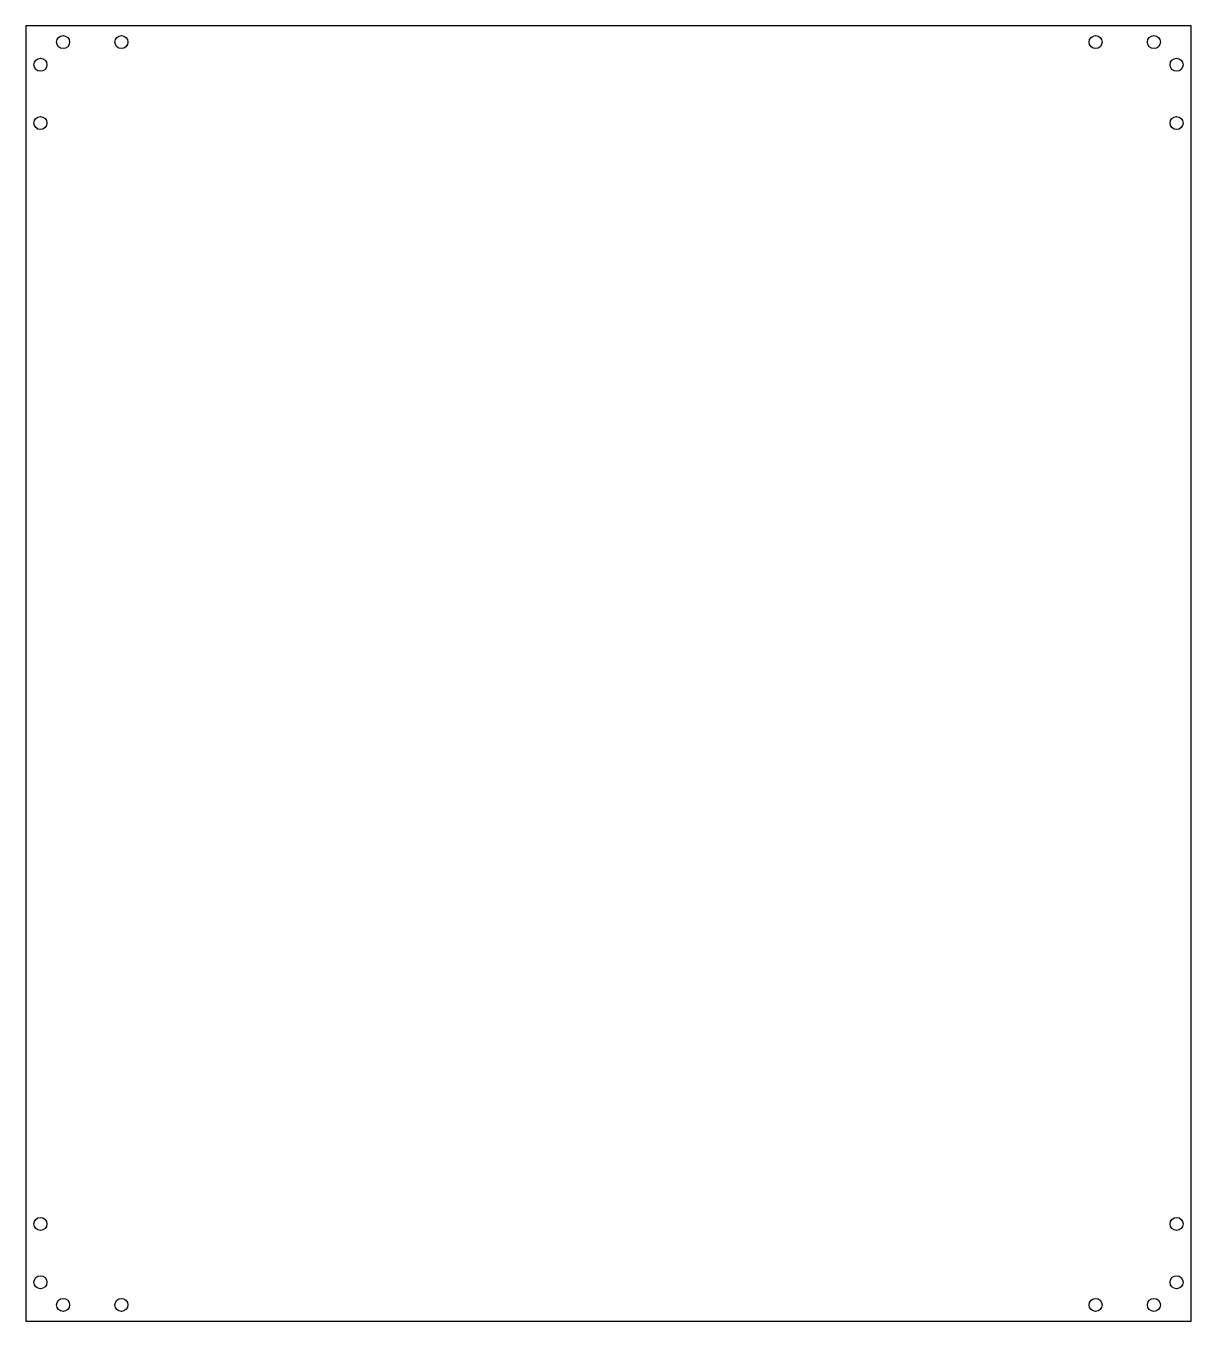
# Model space of a CAD drawing. Header units: millimetres. Extents: x -180 to 180, y -200 to 200.
import ezdxf

# ---------------------------------------------------------------- set-up
doc = ezdxf.new("R2010")
doc.units = ezdxf.units.MM

msp = doc.modelspace()

# ---------------------------------------------------------------- linework, layer by layer
at = {"color": 7, "linetype": 'Continuous', "lineweight": 25}
for p, q in [((-180, 200), (-180, -200)), ((180, 200), (-180, 200)), ((180, -200), (180, 200)), ((-180, -200), (180, -200))]:
    msp.add_line(p, q, dxfattribs=at)
for centre in [(-168.5, 195), (-150.5, 195), (150.5, 195), (168.5, 195), (-175.5, 188), (175.5, 188), (-175.5, 170), (175.5, 170), (175.5, -170), (-175.5, -170), (-175.5, -188), (175.5, -188), (-168.5, -195), (-150.5, -195), (150.5, -195), (168.5, -195)]:
    msp.add_circle(centre, 2, dxfattribs=at)

doc.saveas('drawing.dxf')
